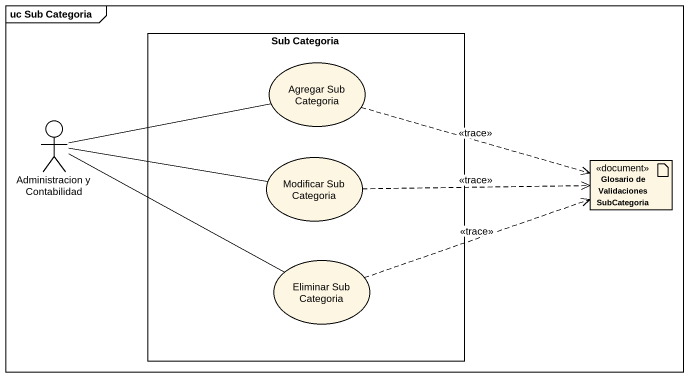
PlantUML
@startuml
mainframe uc Sub Categoria
rectangle "Sub Categoria" as Sub_Categoria {
  usecase "Agregar Sub Categoria" as Agregar_Sub_Categoria
  usecase "Modificar Sub Categoria" as Modificar_Sub_Categoria
  usecase "Eliminar Sub Categoria" as Eliminar_Sub_Categoria
}
actor "Administracion y Contabilidad" as Administracion_y
artifact "Glosario de Validaciones SubCategoria" as Glosario_de_Validaciones <<document>>
Agregar_Sub_Categoria .right.> Glosario_de_Validaciones : <<trace>>
Administracion_y -right- Agregar_Sub_Categoria
Administracion_y -right- Modificar_Sub_Categoria
Administracion_y -right- Eliminar_Sub_Categoria
Modificar_Sub_Categoria .right.> Glosario_de_Validaciones : <<trace>>
Eliminar_Sub_Categoria .right.> Glosario_de_Validaciones : <<trace>>
@enduml
